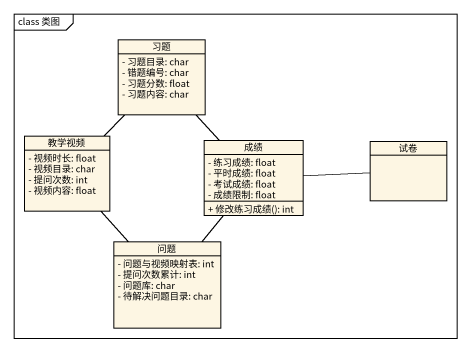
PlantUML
@startuml
mainframe class 类图
hide circle
hide empty members
skinparam classAttributeIconSize 0
class 习题 {
  - 习题目录: char
  - 错题编号: char
  - 习题分数: float
  - 习题内容: char
}
class 教学视频 {
  - 视频时长: float
  - 视频目录: char
  - 提问次数: int
  - 视频内容: float
}
class 成绩 {
  - 练习成绩: float
  - 平时成绩: float
  - 考试成绩: float
  - 成绩限制: float
  + 修改练习成绩(): int
}
class 试卷
class 问题 {
  - 问题与视频映射表: int
  - 提问次数累计: int
  - 问题库: char
  - 待解决问题目录: char
}
习题 -- 教学视频
习题 -- 成绩
教学视频 -- 问题
试卷 -left- 成绩
问题 -up- 成绩
@enduml
